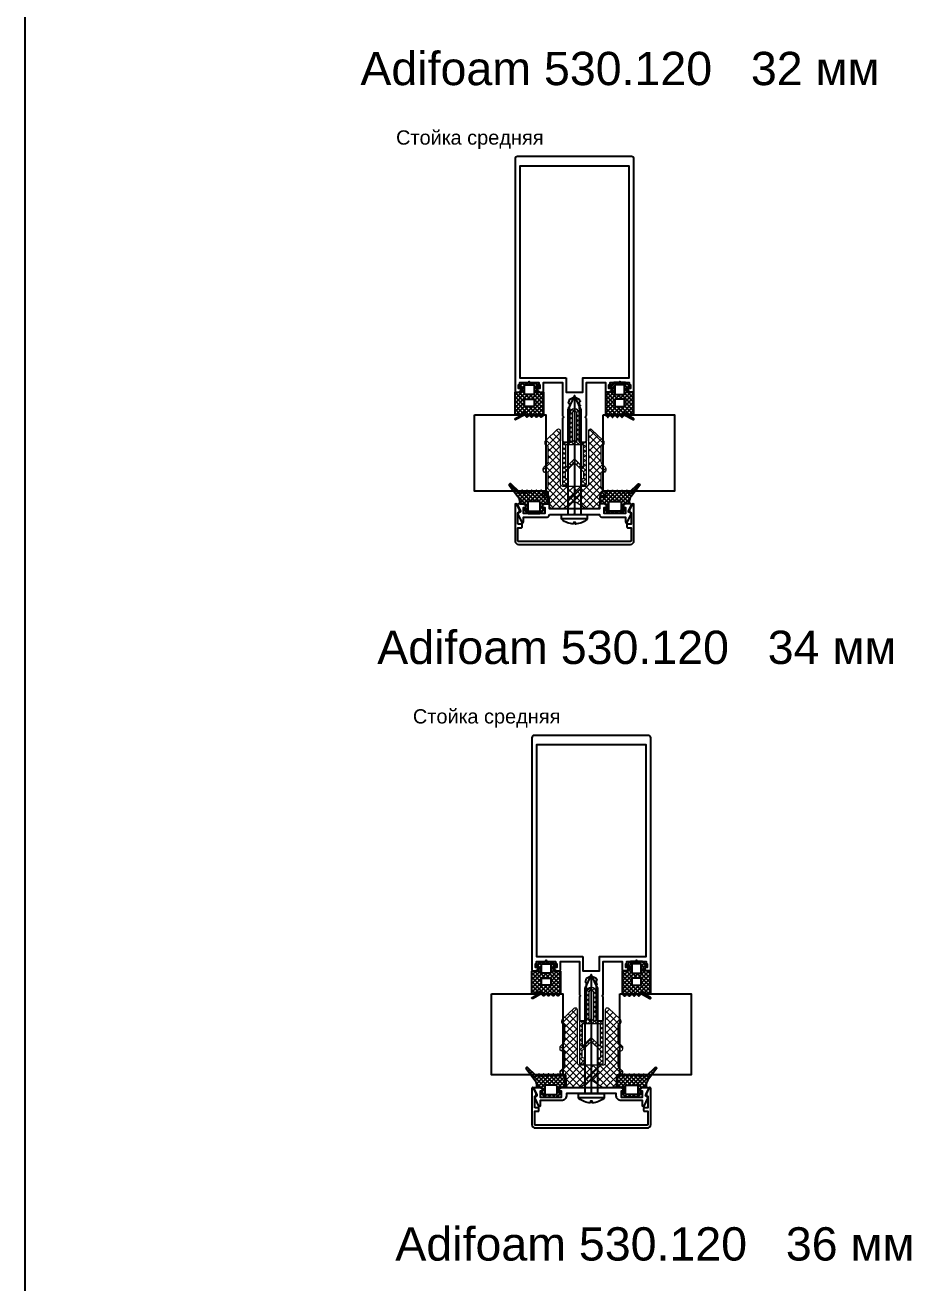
# Model space of a CAD drawing. Header units: millimetres. Extents: x 1744 to 18744, y -2272 to 2782.
# Drawn here: x 7208 to 7582, y 487 to 1016 of the extents above; entities that cross this region are included whole.
import ezdxf

# ---------------------------------------------------------------- set-up
doc = ezdxf.new("R2010")
doc.units = ezdxf.units.MM
doc.layers.add('Steklopaket', color=5, linetype='Continuous')
doc.layers.add('подписи', color=7, linetype='Continuous')
doc.layers.add('Уплотнители', color=1, linetype='Continuous', lineweight=20)
doc.layers.add('Штриховка', color=1, linetype='Continuous', lineweight=5)
doc.styles.get("Standard").update_dxf_attribs({"font": 'arial.ttf'})

# ---------------------------------------------------------------- blocks, each defined once
blk = doc.blocks.new('КП45548')
at = {"color": 146, "true_color": 0x105689}
blk.add_lwpolyline([(-25, 21.5, 0.414214), (-24.5, 21), (-23.57, 21, 0.116434), (-23.44, 21.03), (-22.67, 21.42, 0.284079), (-22.5, 21.69), (-22.5, 22.2, 0.414214), (-22.8, 22.5), (-23.5, 22.5), (-23.5, 24), (-23.09, 24.41, 0.198912), (-23, 24.62), (-23, 25), (-19.44, 25, 0.284079), (-19.17, 25.17), (-19, 25.5), (-18.83, 25.17, 0.284079), (-18.56, 25), (-15, 25), (-15, 24.62, 0.198912), (-14.91, 24.41), (-14.5, 24), (-14.5, 22.5), (-15.2, 22.5, 0.414214), (-15.5, 22.2), (-15.5, 21.69, 0.284079), (-15.33, 21.42), (-14.56, 21.03, 0.116434), (-14.43, 21), (-13.5, 21, 0.414214), (-13, 21.5), (-13, 25), (-5, 25), (-5, 11.12, 0.198912), (-4.91, 10.91), (-4.5, 10.5), (-4.91, 10.09, 0.198912), (-5, 9.88), (-5, 0.5, 0.414214), (-4.5, 0), (-3.12, 0, 0.198912), (-2.91, 0.09), (-2.09, 0.91, 0.198912), (-2, 1.12), (-2, 1.46, 0.284079), (-2.17, 1.73), (-2.5, 1.9), (-2.17, 2.07, 0.284079), (-2, 2.34), (-2, 3.26, 0.284079), (-2.17, 3.53), (-2.5, 3.7), (-2.17, 3.87, 0.284079), (-2, 4.14), (-2, 5.06, 0.284079), (-2.17, 5.33), (-2.5, 5.5), (-2.17, 5.67, 0.284079), (-2, 5.94), (-2, 6.86, 0.284079), (-2.17, 7.13), (-2.5, 7.3), (-2.17, 7.47, 0.284079), (-2, 7.74), (-2, 8.66, 0.284079), (-2.17, 8.93), (-2.5, 9.1), (-2.17, 9.27, 0.284079), (-2, 9.54), (-2, 10.46, 0.284079), (-2.17, 10.73), (-2.5, 10.9), (-2.17, 11.07, 0.284079), (-2, 11.34), (-2, 12.26, 0.284079), (-2.17, 12.53), (-2.5, 12.7), (-2.17, 12.87, 0.284079), (-2, 13.14), (-2, 14.06, 0.284079), (-2.17, 14.33), (-2.5, 14.5), (-2.17, 14.67, 0.284079), (-2, 14.94), (-2, 15.86, 0.284079), (-2.17, 16.13), (-2.5, 16.3), (-2, 18), (0, 19), (2, 18), (2, 17.64, 0.284079), (2.17, 17.37), (2.5, 17.2), (2.17, 17.03, 0.284079), (2, 16.76), (2, 15.84, 0.284079), (2.17, 15.57), (2.5, 15.4), (2.17, 15.23, 0.284079), (2, 14.96), (2, 14.04, 0.284079), (2.17, 13.77), (2.5, 13.6), (2.17, 13.43, 0.284079), (2, 13.16), (2, 12.24, 0.284079), (2.17, 11.97), (2.5, 11.8), (2.17, 11.63, 0.284079), (2, 11.36), (2, 10.44, 0.284079), (2.17, 10.17), (2.5, 10), (2.17, 9.83, 0.284079), (2, 9.56), (2, 8.64, 0.284079), (2.17, 8.37), (2.5, 8.2), (2.17, 8.03, 0.284079), (2, 7.76), (2, 6.84, 0.284079), (2.17, 6.57), (2.5, 6.4), (2.17, 6.23, 0.284079), (2, 5.96), (2, 5.04, 0.284079), (2.17, 4.77), (2.5, 4.6), (2.17, 4.43, 0.284079), (2, 4.16), (2, 3.24, 0.284079), (2.17, 2.97), (2.5, 2.8), (2.17, 2.63, 0.284079), (2, 2.36), (2, 1.12, 0.198912), (2.09, 0.91), (2.91, 0.09, 0.198912), (3.12, 0), (4.5, 0, 0.414214), (5, 0.5), (5, 9.88, 0.198912), (4.91, 10.09), (4.5, 10.5), (4.91, 10.91, 0.198912), (5, 11.12), (5, 25), (13, 25), (13, 21.5, 0.414214), (13.5, 21), (14.43, 21, 0.116434), (14.56, 21.03), (15.33, 21.42, 0.284079), (15.5, 21.69), (15.5, 22.2, 0.414214), (15.2, 22.5), (14.5, 22.5), (14.5, 24), (14.91, 24.41, 0.198912), (15, 24.62), (15, 25), (18.56, 25, 0.284079), (18.83, 25.17), (19, 25.5), (19.17, 25.17, 0.284079), (19.44, 25), (23, 25), (23, 24.62, 0.198912), (23.09, 24.41), (23.5, 24), (23.5, 22.5), (22.8, 22.5, 0.414214), (22.5, 22.2), (22.5, 21.69, 0.284079), (22.67, 21.42), (23.44, 21.03, 0.116434), (23.57, 21), (24.5, 21, 0.414214), (25, 21.5), (25, 119, 0.414214), (24, 120), (-24, 120, 0.414214), (-25, 119)], format="xyb", close=True, dxfattribs=at)
blk.add_lwpolyline([(-3.5, 27), (-3.5, 21), (3.5, 21), (3.5, 27), (23, 27), (23, 116), (-23, 116), (-23, 27)], close=True, dxfattribs=at)
blk = doc.blocks.new('ТПУ-6002')
at = {"true_color": 0xafd9aa}
h = blk.add_hatch(dxfattribs=at)
h.set_pattern_fill('ANSI37', color=9, scale=10, angle=180, style=0)
h.set_pattern_definition([(225, (359.6389, 110.4286), (0.8838835, -0.8838835), []), (315, (359.6389, 110.4286), (0.8838835, 0.8838835), [])])
edge = h.paths.add_edge_path(flags=16)
edge.add_line((1.75, -1), (-1.75, -1))
edge.add_arc((-1.75, -1.25), 0.25, 90, 180)
edge.add_line((-2, -1.25), (-2, -4.75))
edge.add_arc((-1.75, -4.75), 0.25, 180, 270)
edge.add_line((-1.75, -5), (1.75, -5))
edge.add_arc((1.75, -4.75), 0.25, 270, 360)
edge.add_line((2, -4.75), (2, -1.25))
edge.add_arc((1.75, -1.25), 0.25, 0, 90)
edge = h.paths.add_edge_path()
edge.add_line((2.37, -12.66), (4.04, -13.57))
edge.add_arc((4.16, -13.35), 0.25, 241.5196, 270)
edge.add_line((4.16, -13.6), (5.75, -13.6))
edge.add_arc((5.75, -13.35), 0.25, 270, 360)
edge.add_line((6, -13.35), (6, -4.25))
edge.add_arc((5.75, -4.25), 0.25, 0, 90)
edge.add_line((5.75, -4), (3.25, -4))
edge.add_arc((3.25, -3.75), 0.25, 180, 270, ccw=False)
edge.add_line((3, -3.75), (3, -2.25))
edge.add_arc((3.25, -2.25), 0.25, 90, 180, ccw=False)
edge.add_line((3.25, -2), (3.9, -2))
edge.add_arc((3.9, -1.75), 0.25, 270, 405.0646)
edge.add_line((4.08, -1.57), (2.57, -0.07))
edge.add_arc((2.4, -0.25), 0.25, 45.0646, 90)
edge.add_line((2.4, 0), (-2.4, 0))
edge.add_arc((-2.4, -0.25), 0.25, 90, 134.9354)
edge.add_line((-2.57, -0.07), (-4.08, -1.57))
edge.add_arc((-3.9, -1.75), 0.25, 134.9354, 270)
edge.add_line((-3.9, -2), (-3.25, -2))
edge.add_arc((-3.25, -2.25), 0.25, 0, 90, ccw=False)
edge.add_line((-3, -2.25), (-3, -3.75))
edge.add_arc((-3.25, -3.75), 0.25, -90, 0, ccw=False)
edge.add_line((-3.25, -4), (-5.75, -4))
edge.add_arc((-5.75, -4.25), 0.25, 90, 180)
edge.add_line((-6, -4.25), (-6, -13.5))
edge.add_arc((-5.75, -13.5), 0.25, 180, 225)
edge.add_line((-5.93, -13.67), (-5.18, -14.42))
edge.add_arc((-5, -14.25), 0.25, 225, 315)
edge.add_line((-4.82, -14.42), (-4.18, -13.78))
edge.add_arc((-4, -13.95), 0.25, 45, 135, ccw=False)
edge.add_line((-3.82, -13.78), (-3.18, -14.42))
edge.add_arc((-3, -14.25), 0.25, 225, 315)
edge.add_line((-2.82, -14.42), (-2.18, -13.78))
edge.add_arc((-2, -13.95), 0.25, 45, 135, ccw=False)
edge.add_line((-1.82, -13.78), (-1.18, -14.42))
edge.add_arc((-1, -14.25), 0.25, 225, 315)
edge.add_line((-0.82, -14.42), (-0.18, -13.78))
edge.add_arc((0, -13.95), 0.25, 45, 135, ccw=False)
edge.add_line((0.18, -13.78), (0.82, -14.42))
edge.add_arc((1, -14.25), 0.25, 225, 315)
edge.add_line((1.18, -14.42), (1.87, -13.73))
edge.add_arc((2.04, -13.91), 0.25, 61.5196, 135, ccw=False)
edge.add_line((2.16, -13.69), (5.63, -15.57))
edge.add_arc((5.75, -15.35), 0.25, 241.5196, 421.5196)
edge.add_line((5.87, -15.13), (2.13, -13.1))
edge.add_arc((2.25, -12.88), 0.25, 61.5196, 241.5196, ccw=False)
edge = h.paths.add_edge_path(flags=16)
edge.add_line((1.75, -7), (-1.75, -7))
edge.add_arc((-1.75, -7.25), 0.25, 90, 180)
edge.add_line((-2, -7.25), (-2, -9.75))
edge.add_arc((-1.75, -9.75), 0.25, 180, 270)
edge.add_line((-1.75, -10), (1.75, -10))
edge.add_arc((1.75, -9.75), 0.25, 270, 360)
edge.add_line((2, -9.75), (2, -7.25))
edge.add_arc((1.75, -7.25), 0.25, 0, 90)
at = {"color": 9, "true_color": 0xafd9aa}
for points in [[(2.37, -12.66), (4.04, -13.57, 0.124913), (4.16, -13.6), (5.75, -13.6, 0.414214), (6, -13.35), (6, -4.25, 0.414214), (5.75, -4), (3.25, -4, -0.414214), (3, -3.75), (3, -2.25, -0.414214), (3.25, -2), (3.9, -2, 0.668587), (4.08, -1.57), (2.57, -0.07, 0.198619), (2.4, 0), (-2.4, 0, 0.198619), (-2.57, -0.07), (-4.08, -1.57, 0.668587), (-3.9, -2), (-3.25, -2, -0.414214), (-3, -2.25), (-3, -3.75, -0.414214), (-3.25, -4), (-5.75, -4, 0.414214), (-6, -4.25), (-6, -13.5, 0.198912), (-5.93, -13.67), (-5.18, -14.42, 0.414214), (-4.82, -14.42), (-4.18, -13.78, -0.414214), (-3.82, -13.78), (-3.18, -14.42, 0.414214), (-2.82, -14.42), (-2.18, -13.78, -0.414214), (-1.82, -13.78), (-1.18, -14.42, 0.414214), (-0.82, -14.42), (-0.18, -13.78, -0.414214), (0.18, -13.78), (0.82, -14.42, 0.414214), (1.18, -14.42), (1.87, -13.73, -0.332076), (2.16, -13.69), (5.63, -15.57, 1), (5.87, -15.13), (2.13, -13.1, -1)], [(1.75, -1), (-1.75, -1, 0.414214), (-2, -1.25), (-2, -4.75, 0.414214), (-1.75, -5), (1.75, -5, 0.414214), (2, -4.75), (2, -1.25, 0.414214)], [(1.75, -7), (-1.75, -7, 0.414214), (-2, -7.25), (-2, -9.75, 0.414214), (-1.75, -10), (1.75, -10, 0.414214), (2, -9.75), (2, -7.25, 0.414214)]]:
    blk.add_lwpolyline(points, format="xyb", close=True, dxfattribs=at)
blk = doc.blocks.new('КПС 917')
blk.add_lwpolyline([(10.5, 1.08), (0.62, 1.08, 0.198912), (0.41, 0.99), (0, 0.58), (-0.41, 0.99, 0.198912), (-0.62, 1.08), (-10.5, 1.08, 0.414214), (-11.5, 2.08), (-21.5, 2.08), (-21.5, 4.28, 0.414214), (-21.8, 4.58), (-21.83, 4.58, 0.291473), (-22.1, 4.41), (-23.77, 0.83, 0.414214), (-23.63, 0.43), (-22.87, 0.08, -0.414214), (-22.73, -0.32), (-23.97, -2.99, 0.548619), (-23.7, -3.42), (-21.57, -3.42, 0.116434), (-21.44, -3.39), (-20.67, -3, 0.284079), (-20.5, -2.73), (-20.5, -2.22, 0.414214), (-20.8, -1.92), (-21.5, -1.92), (-21.5, 0.58), (-12.5, 0.58), (-12.5, -1.92), (-13.2, -1.92, 0.414214), (-13.5, -2.22), (-13.5, -2.73, 0.284079), (-13.33, -3), (-12.56, -3.39, 0.116434), (-12.43, -3.42), (-11, -3.42, 0.414214), (-10.5, -2.92), (-10.5, -1.42), (10.5, -1.42), (10.5, -2.92, 0.414214), (11, -3.42), (12.43, -3.42, 0.116434), (12.56, -3.39), (13.33, -3, 0.284079), (13.5, -2.73), (13.5, -2.22, 0.414214), (13.2, -1.92), (12.5, -1.92), (12.5, 0.58), (21.5, 0.58), (21.5, -1.92), (20.8, -1.92, 0.414214), (20.5, -2.22), (20.5, -2.73, 0.284079), (20.67, -3), (21.44, -3.39, 0.116434), (21.57, -3.42), (23.7, -3.42, 0.548619), (23.97, -2.99), (22.73, -0.32, -0.414214), (22.87, 0.08), (23.63, 0.43, 0.414214), (23.77, 0.83), (22.1, 4.41, 0.291473), (21.83, 4.58), (21.8, 4.58, 0.414214), (21.5, 4.28), (21.5, 2.08), (11.5, 2.08, 0.414214)], format="xyb", close=True)
blk = doc.blocks.new('ТПУ-007ММ')
at = {"true_color": 0xafd9aa}
h = blk.add_hatch(dxfattribs=at)
h.set_pattern_fill('ANSI37', color=9, scale=10, angle=180, style=0)
h.set_pattern_definition([(225, (-3851.0623, 2334.4012), (0.88388348, -0.88388348), []), (315, (-3851.0623, 2334.4012), (0.88388348, 0.88388348), [])])
edge = h.paths.add_edge_path(flags=16)
edge.add_line((2.1, -1), (-2.1, -1))
edge.add_arc((-2.1, -1.5), 0.5, 90, 180)
edge.add_line((-2.6, -1.5), (-2.6, -4.5))
edge.add_arc((-2.1, -4.5), 0.5, 180, 270)
edge.add_line((-2.1, -5), (2.1, -5))
edge.add_arc((2.1, -4.5), 0.5, 270, 360)
edge.add_line((2.6, -4.5), (2.6, -1.5))
edge.add_arc((2.1, -1.5), 0.5, 0, 90)
edge = h.paths.add_edge_path()
edge.add_arc((-3.85, -2.25), 0.25, 0, 90, ccw=False)
edge.add_line((-3.6, -2.25), (-3.6, -3.75))
edge.add_arc((-3.85, -3.75), 0.25, -90, 0, ccw=False)
edge.add_line((-3.85, -4), (-5.75, -4))
edge.add_arc((-5.75, -4.25), 0.25, 90, 180)
edge.add_line((-6, -4.25), (-6, -8.62))
edge.add_arc((-5.8, -8.62), 0.2, 180, 225)
edge.add_line((-5.94, -8.76), (-5.18, -9.53))
edge.add_arc((-5, -9.35), 0.25, 225, 315)
edge.add_line((-4.82, -9.53), (-4.18, -8.88))
edge.add_arc((-4, -9.06), 0.25, 45, 135, ccw=False)
edge.add_line((-3.82, -8.88), (-3.18, -9.53))
edge.add_arc((-3, -9.35), 0.25, 225, 315)
edge.add_line((-2.82, -9.53), (-2.18, -8.88))
edge.add_arc((-2, -9.06), 0.25, 45, 135, ccw=False)
edge.add_line((-1.82, -8.88), (-1.18, -9.53))
edge.add_arc((-1, -9.35), 0.25, 225, 315)
edge.add_line((-0.82, -9.53), (-0.18, -8.88))
edge.add_arc((0, -9.06), 0.25, 45, 135, ccw=False)
edge.add_line((0.18, -8.88), (0.82, -9.53))
edge.add_arc((1, -9.35), 0.25, 225, 315)
edge.add_line((1.18, -9.53), (1.82, -8.88))
edge.add_arc((2, -9.06), 0.25, 45, 135, ccw=False)
edge.add_line((2.18, -8.88), (2.82, -9.53))
edge.add_arc((3, -9.35), 0.25, 225, 315)
edge.add_line((3.18, -9.53), (3.82, -8.88))
edge.add_arc((4, -9.06), 0.25, 45, 135, ccw=False)
edge.add_line((4.18, -8.88), (4.82, -9.53))
edge.add_arc((5, -9.35), 0.25, 225, 315)
edge.add_line((5.18, -9.53), (5.82, -8.88))
edge.add_arc((6, -9.06), 0.25, 45, 135, ccw=False)
edge.add_line((6.18, -8.88), (9.82, -12.42))
edge.add_arc((10, -12.25), 0.25, 225, 315)
edge.add_line((10.18, -12.42), (10.39, -12.21))
edge.add_arc((10.21, -12.04), 0.25, 315, 380.2249)
edge.add_line((10.44, -11.95), (6.8, -7.06))
edge.add_arc((10, -4.67), 4, 180, 216.7605, ccw=False)
edge.add_line((6, -4.67), (6, -4.3))
edge.add_arc((5.7, -4.3), 0.3, 360, 450)
edge.add_line((5.7, -4), (3.85, -4))
edge.add_arc((3.85, -3.75), 0.25, 180, 270, ccw=False)
edge.add_line((3.6, -3.75), (3.6, -2.25))
edge.add_arc((3.85, -2.25), 0.25, 90, 180, ccw=False)
edge.add_line((3.85, -2), (4.1, -2))
edge.add_arc((4.1, -1.75), 0.25, 270, 405.0646)
edge.add_line((4.28, -1.57), (2.57, -0.07))
edge.add_arc((2.4, -0.25), 0.25, 45.0646, 90)
edge.add_line((2.4, 0), (-2.4, 0))
edge.add_arc((-2.4, -0.25), 0.25, 90, 134.9354)
edge.add_line((-2.57, -0.07), (-4.28, -1.57))
edge.add_arc((-4.1, -1.75), 0.25, 134.9354, 270)
edge.add_line((-4.1, -2), (-3.85, -2))
at = {"color": 9, "true_color": 0xafd9aa}
for points in [[(-3.85, -2, -0.414214), (-3.6, -2.25), (-3.6, -3.75, -0.414214), (-3.85, -4), (-5.75, -4, 0.414214), (-6, -4.25), (-6, -8.62, 0.198912), (-5.94, -8.76), (-5.18, -9.53, 0.414214), (-4.82, -9.53), (-4.18, -8.88, -0.414214), (-3.82, -8.88), (-3.18, -9.53, 0.414214), (-2.82, -9.53), (-2.18, -8.88, -0.414214), (-1.82, -8.88), (-1.18, -9.53, 0.414214), (-0.82, -9.53), (-0.18, -8.88, -0.414214), (0.18, -8.88), (0.82, -9.53, 0.414214), (1.18, -9.53), (1.82, -8.88, -0.414214), (2.18, -8.88), (2.82, -9.53, 0.414214), (3.18, -9.53), (3.82, -8.88, -0.414214), (4.18, -8.88), (4.82, -9.53, 0.414214), (5.18, -9.53), (5.82, -8.88, -0.414214), (6.18, -8.88), (9.82, -12.42, 0.414214), (10.18, -12.42), (10.39, -12.21, 0.292538), (10.44, -11.95), (6.8, -7.06, -0.161788), (6, -4.67), (6, -4.3, 0.414214), (5.7, -4), (3.85, -4, -0.414214), (3.6, -3.75), (3.6, -2.25, -0.414214), (3.85, -2), (4.1, -2, 0.668587), (4.28, -1.57), (2.57, -0.07, 0.198619), (2.4, 0), (-2.4, 0, 0.198619), (-2.57, -0.07), (-4.28, -1.57, 0.668587), (-4.1, -2)], [(2.1, -1), (-2.1, -1, 0.414214), (-2.6, -1.5), (-2.6, -4.5, 0.414214), (-2.1, -5), (2.1, -5, 0.414214), (2.6, -4.5), (2.6, -1.5, 0.414214)]]:
    blk.add_lwpolyline(points, format="xyb", close=True, dxfattribs=at)
blk = doc.blocks.new('КП45310')
at = {"color": 0}
blk.add_lwpolyline([(23.8, -4.26), (23.8, -8.78, -0.279739), (23.48, -9.31, 0.401559), (23.17, -10.23), (24.24, -12.52, 0.802585), (25, -12.36), (25, 2.74, 0.414214), (23.5, 4.24), (-23.5, 4.24, 0.414214), (-25, 2.74), (-25, -12.36, 0.802585), (-24.24, -12.52), (-23.17, -10.23, 0.401559), (-23.48, -9.31, -0.279739), (-23.8, -8.78), (-23.8, -4.26), (-22.3, -4.26, 0.414214), (-22, -3.96), (-22, -3.06, 0.414214), (-22.3, -2.76), (-23.8, -2.76), (-23.8, 2.74, -0.414214), (-23.5, 3.04), (23.5, 3.04, -0.414214), (23.8, 2.74), (23.8, -2.76), (22.3, -2.76, 0.414214), (22, -3.06), (22, -3.96, 0.414214), (22.3, -4.26)], format="xyb", close=True, dxfattribs=at)
blk = doc.blocks.new('ВС 5.5х50 А2 DIN7981')
for p, q in [((0, 0), (0, -50)), ((-5.4, -51.69), (5.4, -51.69))]:
    blk.add_line(p, q)
for points in [[(2.75, -50), (2.75, -5.9), (0, 0), (-2.75, -5.9), (-2.75, -50)], [(-2.75, -46.67), (2.75, -41.17), (2.75, -38.88), (-2.75, -44.38)]]:
    blk.add_lwpolyline(points, close=True)
blk.add_lwpolyline([(-0.39, -53.94, -0.161849), (-5.22, -52.08, -0.223888), (-5.4, -51.69), (-5.4, -50), (5.4, -50), (5.4, -51.69, -0.223888), (5.22, -52.08, -0.161849), (0.39, -53.94), (0.39, -53.24), (-0.39, -53.24)], format="xyb", close=True)
blk = doc.blocks.new('Т50-01')
at = {"layer": 'Штриховка', "lineweight": 5}
h = blk.add_hatch(dxfattribs=at)
h.set_pattern_fill('ANSI37', color=256, scale=11.2, angle=90, style=0)
h.set_pattern_definition([(135, (-7160.1142, 3974.9053), (-0.9899495, -0.9899495), []), (225, (-7160.1142, 3974.9053), (0.9899495, -0.9899495), [])])
h.paths.add_polyline_path([(-13.2, -0.7), (-12.5, 0), (-13.2, 0.7), (-13.2, 3.8), (-22.8, 3.8), (-19, 0), (-22.8, -3.8), (-13.2, -3.8)], flags=16)
edge = h.paths.add_edge_path()
edge.add_line((-12, -4.7), (-12, -2.25))
edge.add_arc((-11.75, -2.25), 0.25, 90, 180, ccw=False)
edge.add_line((-11.75, -2), (-5.2, -2))
edge.add_arc((-5, -1.85), 0.25, 216.8699, 323.1301)
edge.add_line((-4.8, -2), (0, -2))
edge.add_arc((0, 0), 2, 270, 450)
edge.add_line((0, 2), (-4.8, 2))
edge.add_arc((-5, 1.85), 0.25, 36.8699, 143.1301)
edge.add_line((-5.2, 2), (-11.75, 2))
edge.add_arc((-11.75, 2.25), 0.25, 180, 270, ccw=False)
edge.add_line((-12, 2.25), (-12, 4.7))
edge.add_arc((-12.3, 4.7), 0.3, 360, 450)
edge.add_line((-12.3, 5), (-29.7, 5))
edge.add_arc((-29.7, 4.7), 0.3, 90, 180)
edge.add_line((-30, 4.7), (-30, 3.75))
edge.add_arc((-28.75, 3.75), 1.25, 180, 350.7182)
edge.add_arc((-27.22, 3.5), 0.3, 90, 170.7182, ccw=False)
edge.add_line((-27.22, 3.8), (-24.5, 3.8))
edge.add_line((-24.5, 3.8), (-20.7, 0))
edge.add_line((-20.7, 0), (-24.5, -3.8))
edge.add_line((-24.5, -3.8), (-27.22, -3.8))
edge.add_arc((-27.22, -3.5), 0.3, 189.2818, 270, ccw=False)
edge.add_arc((-28.75, -3.75), 1.25, 9.2818, 180)
edge.add_line((-30, -3.75), (-30, -4.7))
edge.add_arc((-29.7, -4.7), 0.3, 180, 270)
edge.add_line((-29.7, -5), (-12.3, -5))
edge.add_arc((-12.3, -4.7), 0.3, 270, 360)
edge = h.paths.add_edge_path(flags=16)
edge.add_line((-11, 0), (-12, -1))
edge.add_line((-12, -1), (0, -1))
edge.add_arc((0, 0), 1, 270, 450)
edge.add_line((0, 1), (-12, 1))
edge.add_line((-12, 1), (-11, 0))
at = {"layer": 'Уплотнители'}
for points in [[(-12, -4.7), (-12, -2.25, -0.414214), (-11.75, -2), (-5.2, -2, 0.5), (-4.8, -2), (0, -2, 1), (0, 2), (-4.8, 2, 0.5), (-5.2, 2), (-11.75, 2, -0.414214), (-12, 2.25), (-12, 4.7, 0.414214), (-12.3, 5), (-29.7, 5, 0.414214), (-30, 4.7), (-30, 3.75, 0.922113), (-27.52, 3.55, -0.367523), (-27.22, 3.8), (-24.5, 3.8), (-20.7, 0), (-24.5, -3.8), (-27.22, -3.8, -0.367523), (-27.52, -3.55, 0.922113), (-30, -3.75), (-30, -4.7, 0.414214), (-29.7, -5), (-12.3, -5, 0.414214)], [(-11, 0), (-12, -1), (0, -1, 1), (0, 1), (-12, 1), (-11, 0)]]:
    blk.add_lwpolyline(points, format="xyb", close=True, dxfattribs=at)
blk.add_lwpolyline([(-13.2, -0.7), (-12.5, 0), (-13.2, 0.7), (-13.2, 3.8), (-22.8, 3.8), (-19, 0), (-22.8, -3.8), (-13.2, -3.8)], close=True, dxfattribs=at)
blk = doc.blocks.new('Adifoam 530.120')
at = {"layer": 'Штриховка', "lineweight": 5}
h = blk.add_hatch(dxfattribs=at)
h.set_pattern_fill('ANSI37', color=256, scale=16, style=0)
h.set_pattern_definition([(45, (-11689.9974, 3718.6571), (-1.41421356, 1.41421356), []), (135, (-11689.9974, 3718.6571), (-1.41421356, -1.41421356), [])])
h.paths.add_polyline_path([(-6.69, 0, -0.118476), (-6.86, -0.7), (-9.17, -4.23, 0.146126), (-9.5, -5.32), (-9.5, -9.2), (-9.5, -9.45, 0.414214), (-8.5, -10.45), (-6.41, -10.45), (-4.5, -10.55, -0.590779), (-4.19, -11.18), (-4.38, -11.44, 0.668179), (-3.67, -13.15), (-3.1, -13.15, 0.198912), (-2.4, -12.86), (-1.08, -11.54, -0.198912), (-0.02, -11.1), (5.51, -11.1, -0.668179), (5.8, -11.78, 0.52914), (6.73, -13.15), (7.29, -13.15, 0.198912), (8, -12.86), (9.32, -11.54, -0.198912), (10.38, -11.1), (16.58, -11.1, -0.501863), (16.96, -11.61, 0.342328), (17.92, -12.35), (18.49, -12.35, 0.212691), (19.23, -12.02), (23.82, -7.18, 0.185206), (24, -6.71, 0.418456), (23.3, -6), (1, -6, -0.414214), (0, -5), (0, 0)])
h.paths.add_polyline_path([(-6.41, 10.45), (-8.5, 10.45, 0.414214), (-9.5, 9.45), (-9.5, 9.2), (-9.5, 5.32, 0.146126), (-9.17, 4.23), (-6.86, 0.7, -0.118476), (-6.69, 0), (0, 0), (0, 5, -0.414214), (1, 6), (23.3, 6, 0.414214), (24, 6.7, 0.202658), (23.79, 7.21), (19.19, 12.06, 0.198912), (18.49, 12.35), (17.91, 12.35, 0.339591), (16.96, 11.61, -0.501863), (16.58, 11.1), (10.38, 11.1, -0.198912), (9.32, 11.54), (8, 12.86, 0.198912), (7.29, 13.15), (6.73, 13.15, 0.52914), (5.8, 11.78, -0.668179), (5.51, 11.1), (-0.02, 11.1, -0.198912), (-1.08, 11.54), (-2.4, 12.86, 0.198912), (-3.1, 13.15), (-3.67, 13.15, 0.668179), (-4.38, 11.44), (-4.19, 11.18, -0.590779), (-4.5, 10.55)])
at = {"layer": 'Уплотнители'}
blk.add_lwpolyline([(24, -6.71, -0.198912), (23.79, -7.21), (19.19, -12.06, -0.198912), (18.49, -12.35), (17.92, -12.35, -0.342328), (16.96, -11.61, 0.501863), (16.58, -11.1), (10.38, -11.1, 0.198912), (9.32, -11.54), (8, -12.86, -0.198912), (7.29, -13.15), (6.73, -13.15, -0.52914), (5.8, -11.78, 0.668179), (5.51, -11.1), (-0.02, -11.1, 0.198912), (-1.08, -11.54), (-2.4, -12.86, -0.198912), (-3.1, -13.15), (-3.67, -13.15, -0.668179), (-4.38, -11.44), (-4.19, -11.18, 0.590779), (-4.5, -10.55), (-6.41, -10.45), (-8.5, -10.45, -0.414214), (-9.5, -9.45), (-9.5, -9.2), (-9.5, -5.32, -0.146126), (-9.17, -4.23), (-6.86, -0.7, 0.240325), (-6.86, 0.7), (-9.17, 4.23, -0.146126), (-9.5, 5.32), (-9.5, 9.2), (-9.5, 9.45, -0.414214), (-8.5, 10.45), (-6.41, 10.45), (-4.5, 10.55, 0.590779), (-4.19, 11.18), (-4.38, 11.44, -0.668179), (-3.67, 13.15), (-3.1, 13.15, -0.198912), (-2.4, 12.86), (-1.08, 11.54, 0.198912), (-0.02, 11.1), (5.51, 11.1, 0.668179), (5.8, 11.78, -0.52914), (6.73, 13.15), (7.29, 13.15, -0.198912), (8, 12.86), (9.32, 11.54, 0.198912), (10.38, 11.1), (16.58, 11.1, 0.501863), (16.96, 11.61, -0.342328), (17.92, 12.35), (18.49, 12.35, -0.198912), (19.19, 12.06), (23.79, 7.21, -0.198912), (24, 6.71), (24, 6.7, -0.414214), (23.3, 6), (1, 6, 0.414214), (0, 5), (0, 0), (0, -5, 0.414214), (1, -6), (23.3, -6, -0.414214), (24, -6.7)], format="xyb", dxfattribs=at)
blk = doc.blocks.new('КП45313-2')
blk.add_lwpolyline([(-12.43, -2.6, -0.116434), (-12.56, -2.57), (-13.33, -2.18, -0.284079), (-13.5, -1.92), (-13.5, -1.4, -0.414214), (-13.2, -1.1), (-12.5, -1.1), (-12.5, 1.4), (-21.5, 1.4), (-21.5, -1.1), (-20.8, -1.1, -0.414214), (-20.5, -1.4), (-20.5, -1.92, -0.284079), (-20.67, -2.18), (-21.44, -2.57, -0.116434), (-21.57, -2.6), (-23.7, -2.6, -0.548619), (-23.97, -2.17), (-22.73, 0.5, 0.414214), (-22.87, 0.89), (-23.63, 1.25, -0.414214), (-23.77, 1.64), (-22.1, 5.23, -0.291473), (-21.83, 5.4), (-21.8, 5.4, -0.414214), (-21.5, 5.1), (-21.5, 2.9), (-12.5, 2.9, -0.414214), (-10.5, 0.9), (-10.5, -0.1), (-0.44, -0.1, -0.284079), (-0.17, -0.27), (0, -0.6), (0.17, -0.27, -0.284079), (0.44, -0.1), (10.5, -0.1), (10.5, 0.9, -0.414214), (12.5, 2.9), (21.5, 2.9), (21.5, 5.1, -0.414214), (21.8, 5.4), (21.83, 5.4, -0.291473), (22.1, 5.23), (23.77, 1.64, -0.414214), (23.63, 1.25), (22.87, 0.89, 0.414214), (22.73, 0.5), (23.97, -2.17, -0.548619), (23.7, -2.6), (21.57, -2.6, -0.116434), (21.44, -2.57), (20.67, -2.18, -0.284079), (20.5, -1.92), (20.5, -1.4, -0.414214), (20.8, -1.1), (21.5, -1.1), (21.5, 1.4), (12.5, 1.4), (12.5, -1.1), (13.2, -1.1, -0.414214), (13.5, -1.4), (13.5, -1.92, -0.284079), (13.33, -2.18), (12.56, -2.57, -0.116434), (12.43, -2.6)], format="xyb", close=True)

msp = doc.modelspace()

# ---------------------------------------------------------------- linework, layer by layer
msp.add_lwpolyline([(7207.719, 2576.164), (8804.268, 2576.164), (8804.268, -1584.506), (7207.719, -1584.506)], close=True)
at = {"layer": 'Steklopaket'}
for points in [[(7396.64, 851.894), (7426.64, 851.894), (7426.64, 819.894), (7396.64, 819.894)], [(7450.64, 851.894), (7480.64, 851.894), (7480.64, 819.894), (7450.64, 819.894)], [(7403.716, 608.62), (7433.716, 608.62), (7433.716, 574.62), (7403.716, 574.62)], [(7457.716, 608.62), (7487.716, 608.62), (7487.716, 574.62), (7457.716, 574.62)]]:
    msp.add_lwpolyline(points, close=True, dxfattribs=at)

# ---------------------------------------------------------------- block references
for name, p in [('КП45548', (7438.64, 840.494)), ('ТПУ-6002', (7457.64, 865.494)), ('ВС 5.5х50 А2 DIN7981', (7438.64, 859.993)), ('КП45548', (7445.716, 597.22)), ('ТПУ-6002', (7464.716, 622.22)), ('ВС 5.5х50 А2 DIN7981', (7445.716, 616.721))]:
    msp.add_blockref(name, p)
at = {"xscale": -1}
for p in [(7419.64, 865.494), (7426.716, 622.22)]:
    msp.add_blockref('ТПУ-6002', p, dxfattribs=at)
for name, p, rotation in [('Т50-01', (7438.64, 852.494), 90), ('Adifoam 530.120', (7438.64, 821.993), 90), ('ТПУ-007ММ', (7421.64, 810.494), 180), ('КП45310', (7438.64, 801.738), 180), ('КПС 917', (7438.64, 811.075), 180), ('Т50-01', (7445.716, 609.22), 90), ('Adifoam 530.120', (7445.716, 578.72), 90), ('ТПУ-007ММ', (7428.716, 565.22), 180), ('КП45310', (7445.716, 556.464), 180), ('КП45313-2', (7445.716, 566.618), 180)]:
    msp.add_blockref(name, p, dxfattribs=dict(rotation=rotation))
at = {"xscale": -1, "rotation": 180}
for p in [(7455.64, 810.494), (7462.716, 565.22)]:
    msp.add_blockref('ТПУ-007ММ', p, dxfattribs=at)

# ---------------------------------------------------------------- texts
at = {"layer": 'подписи'}
for s, height, p in [('Adifoam 530.120   32 мм', 14, (7348.64, 990.494)), ('Стойка средняя', 6, (7363.64, 965.494)), ('Adifoam 530.120   34 мм', 14, (7355.716, 747.22)), ('Стойка средняя', 6, (7370.716, 722.22)), ('Adifoam 530.120   36 мм', 14, (7363.326, 496.494))]:
    msp.add_text(s, height=height, dxfattribs=at).set_placement(p)

doc.saveas('drawing.dxf')
